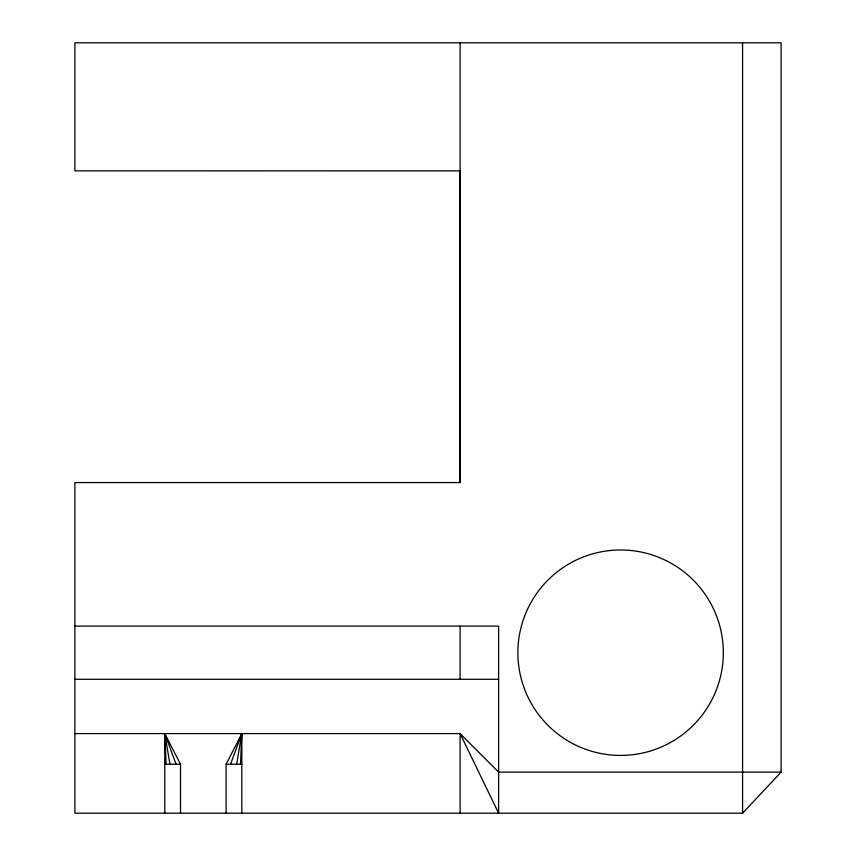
<?xml version="1.0" encoding="UTF-8"?>
<svg xmlns="http://www.w3.org/2000/svg" width="856" height="856" viewBox="0 0 856 856"><rect width="100%" height="100%" fill="white"/><g stroke="black" fill="none" stroke-linecap="round" stroke-linejoin="round"><path stroke-width="1.28" d="M240.504 764.237L241.82 733.592L226.102 764.237L226.102 813.2M236.663 764.237L241.82 733.592L230.542 764.237M460.1 42.8L460.1 482.57L74.9 482.57L74.9 813.2L742.58 813.2L781.1 772.112L781.1 42.8L74.9 42.8L74.9 170.858L460.41 170.847M74.9 626.111L498.62 626.111L498.62 813.2L460.1 733.592L74.9 733.592M74.9 679.29L498.62 679.29M164.78 764.237L180.498 764.237L180.498 813.2M226.102 764.237L241.82 764.237M781.1 772.112L498.62 772.112L460.1 733.592L460.1 813.2M164.78 813.2L164.78 733.592L180.498 764.237M166.096 764.237L164.78 733.592L176.058 764.237M164.78 733.592L169.937 764.237M459.982 170.858L460.1 482.57M742.58 42.8L742.58 813.2M460.1 626.111L460.1 679.29M241.82 733.592L241.82 813.2M569.24 741.66A102.72 102.72 0 0 0 723.32 652.7A102.72 102.72 0 0 0 569.24 563.74A102.72 102.72 0 0 0 569.24 741.66"/></g></svg>
